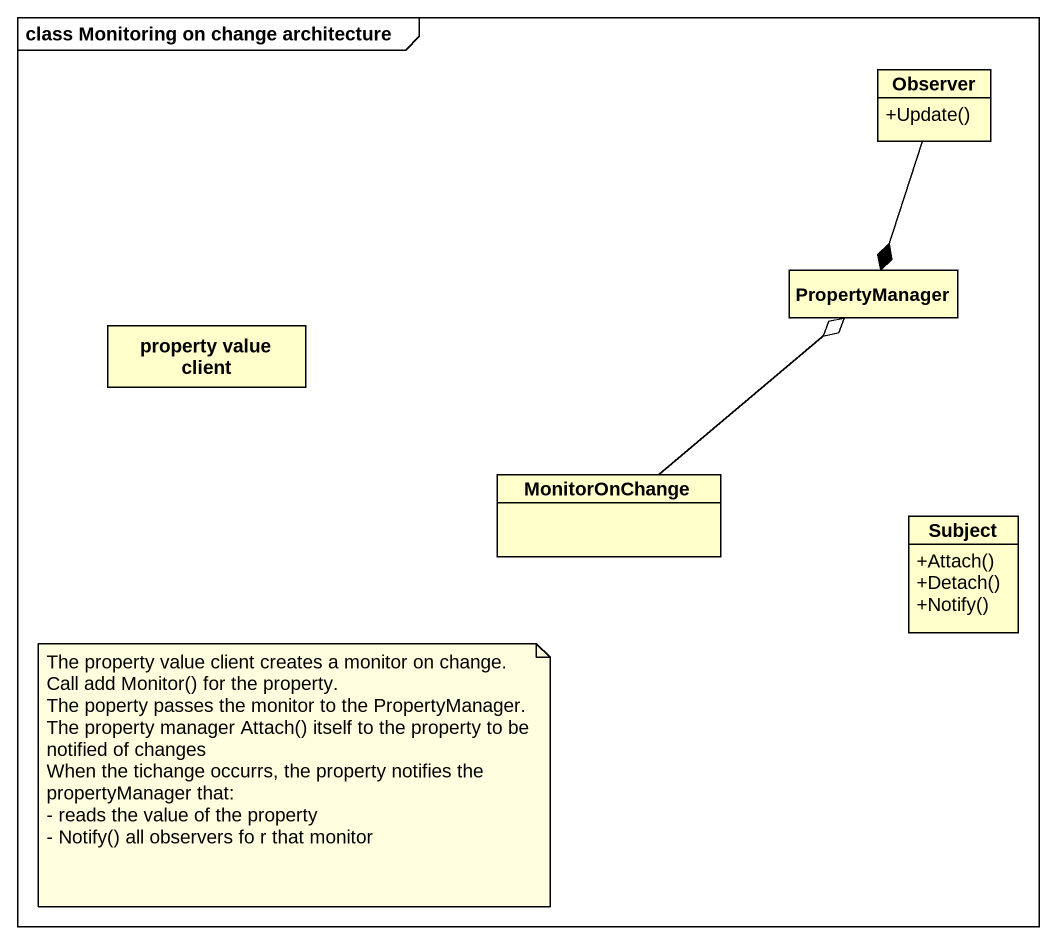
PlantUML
@startuml
mainframe class Monitoring on change architecture
hide circle
hide empty members
skinparam classAttributeIconSize 0
class Observer #FFFFCC {
  +Update()
}
class PropertyManager #FFFFCC
class "property value client" as property_value_client #FFFFCC
class MonitorOnChange #FFFFCC
class Subject #FFFFCC {
  +Attach()
  +Detach()
  +Notify()
}
PropertyManager *-up- Observer
PropertyManager o-- MonitorOnChange
note as N1
  The property value client creates a monitor on change.
  Call add Monitor() for the property.
  The poperty passes the monitor to the PropertyManager.
  The property manager Attach() itself to the property to be notified of changes
  When the tichange occurrs, the property notifies the propertyManager that:
  - reads the value of the property
  - Notify() all observers fo r that monitor
end note
@enduml
